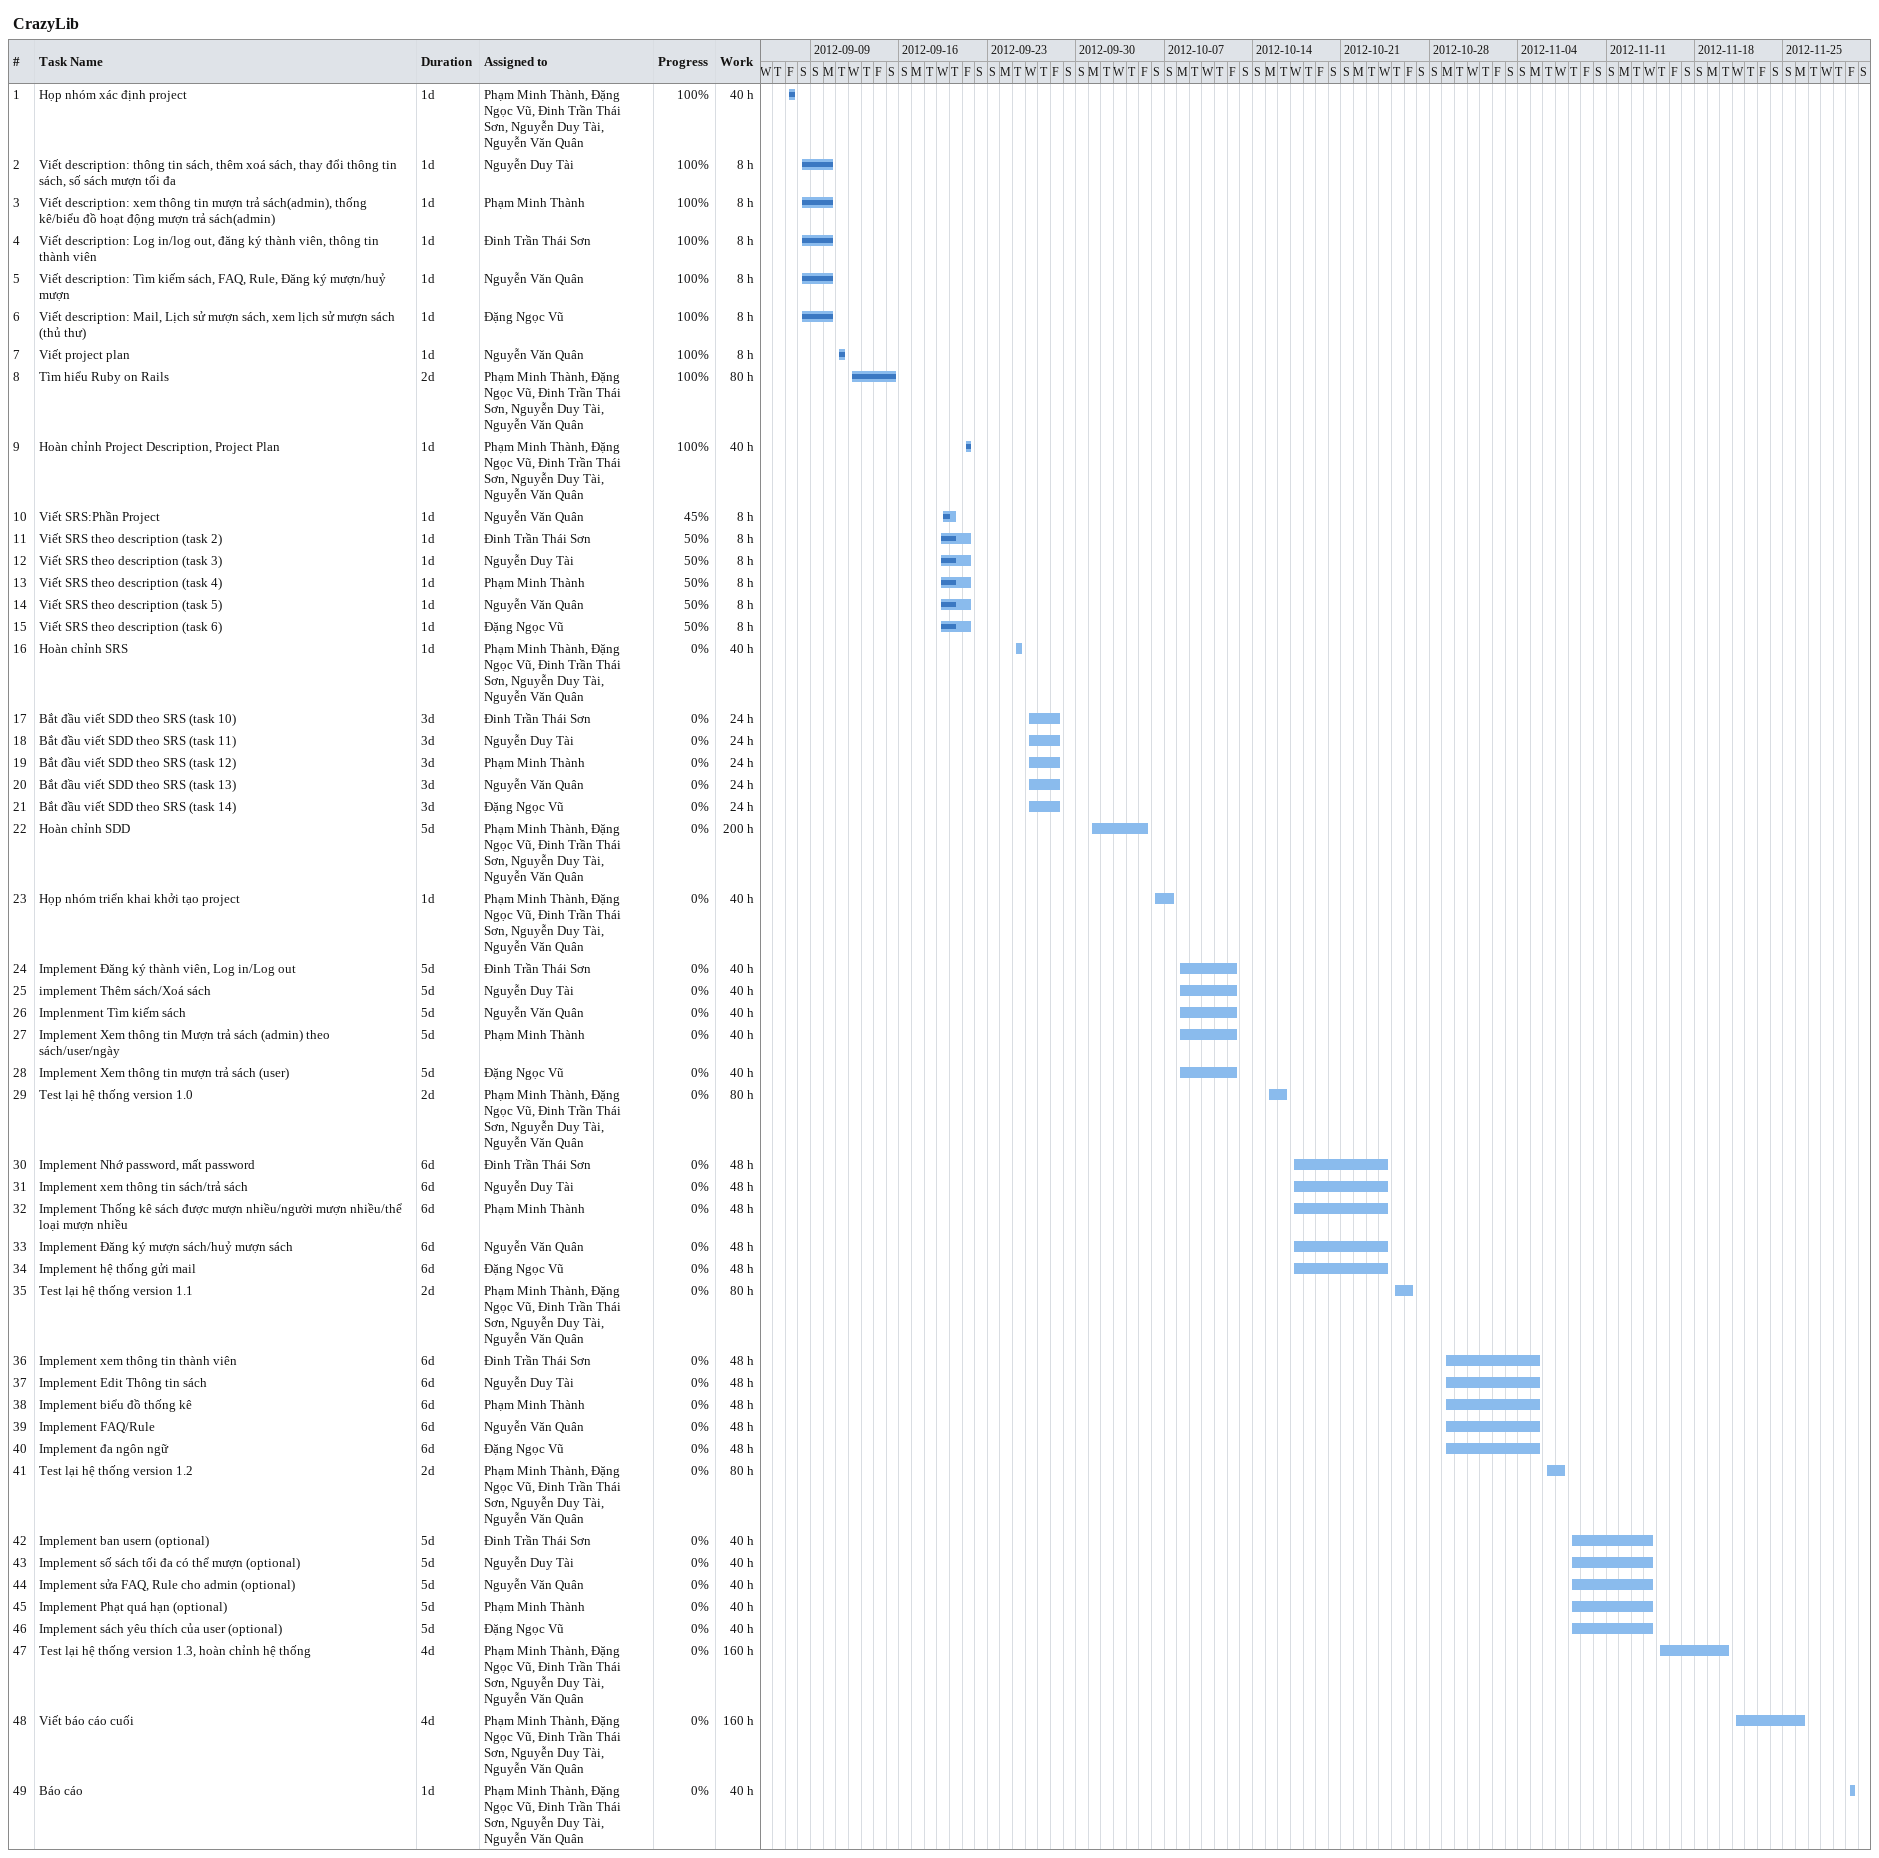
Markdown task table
CrazyLib

| ID | Task | Duration | Start | Finish | Resources | % complete | Work (h) |
|---|---|---|---|---|---|---|---|
| 1 | Họp nhóm xác định project | 1d | 2012-09-07 | 2012-09-07 | Phạm Minh Thành, Đặng Ngọc Vũ, Đinh Trần Thái Sơn, Nguyễn Duy Tài, Nguyễn Văn Quân | 100 | 40 |
| 2 | Viết description: thông tin sách, thêm xoá sách, thay đổi thông tin sách, số sách mượn tối đa | 1d | 2012-09-08 | 2012-09-10 | Nguyễn Duy Tài | 100 | 8 |
| 3 | Viết description: xem thông tin mượn trả sách(admin), thống kê/biểu đồ hoạt động mượn trả sách(admin) | 1d | 2012-09-08 | 2012-09-10 | Phạm Minh Thành | 100 | 8 |
| 4 | Viết description: Log in/log out, đăng ký thành viên, thông tin thành viên | 1d | 2012-09-08 | 2012-09-10 | Đinh Trần Thái Sơn | 100 | 8 |
| 5 | Viết description: Tìm kiếm sách, FAQ, Rule, Đăng ký mượn/huỷ mượn | 1d | 2012-09-08 | 2012-09-10 | Nguyễn Văn Quân | 100 | 8 |
| 6 | Viết description: Mail, Lịch sử mượn sách, xem lịch sử mượn sách (thủ thư) | 1d | 2012-09-08 | 2012-09-10 | Đặng Ngọc Vũ | 100 | 8 |
| 7 | Viết project plan | 1d | 2012-09-11 | 2012-09-11 | Nguyễn Văn Quân | 100 | 8 |
| 8 | Tìm hiểu Ruby on Rails | 2d | 2012-09-12 | 2012-09-15 | Phạm Minh Thành, Đặng Ngọc Vũ, Đinh Trần Thái Sơn, Nguyễn Duy Tài, Nguyễn Văn Quân | 100 | 80 |
| 9 | Hoàn chỉnh Project Description, Project Plan | 1d | 2012-09-21 | 2012-09-21 | Phạm Minh Thành, Đặng Ngọc Vũ, Đinh Trần Thái Sơn, Nguyễn Duy Tài, Nguyễn Văn Quân | 100 | 40 |
| 10 | Viết SRS:Phần Project | 1d | 2012-09-19 | 2012-09-20 | Nguyễn Văn Quân | 45 | 8 |
| 11 | Viết SRS theo description (task 2) | 1d | 2012-09-19 | 2012-09-21 | Đinh Trần Thái Sơn | 50 | 8 |
| 12 | Viết SRS theo description (task 3) | 1d | 2012-09-19 | 2012-09-21 | Nguyễn Duy Tài | 50 | 8 |
| 13 | Viết SRS theo description (task 4) | 1d | 2012-09-19 | 2012-09-21 | Phạm Minh Thành | 50 | 8 |
| 14 | Viết SRS theo description (task 5) | 1d | 2012-09-19 | 2012-09-21 | Nguyễn Văn Quân | 50 | 8 |
| 15 | Viết SRS theo description (task 6) | 1d | 2012-09-19 | 2012-09-21 | Đặng Ngọc Vũ | 50 | 8 |
| 16 | Hoàn chỉnh SRS | 1d | 2012-09-25 | 2012-09-25 | Phạm Minh Thành, Đặng Ngọc Vũ, Đinh Trần Thái Sơn, Nguyễn Duy Tài, Nguyễn Văn Quân | 0 | 40 |
| 17 | Bắt đầu viết SDD theo SRS (task 10) | 3d | 2012-09-26 | 2012-09-28 | Đinh Trần Thái Sơn | 0 | 24 |
| 18 | Bắt đầu viết SDD theo SRS (task 11) | 3d | 2012-09-26 | 2012-09-28 | Nguyễn Duy Tài | 0 | 24 |
| 19 | Bắt đầu viết SDD theo SRS (task 12) | 3d | 2012-09-26 | 2012-09-28 | Phạm Minh Thành | 0 | 24 |
| 20 | Bắt đầu viết SDD theo SRS (task 13) | 3d | 2012-09-26 | 2012-09-28 | Nguyễn Văn Quân | 0 | 24 |
| 21 | Bắt đầu viết SDD theo SRS (task 14) | 3d | 2012-09-26 | 2012-09-28 | Đặng Ngọc Vũ | 0 | 24 |
| 22 | Hoàn chỉnh SDD | 5d | 2012-10-01 | 2012-10-05 | Phạm Minh Thành, Đặng Ngọc Vũ, Đinh Trần Thái Sơn, Nguyễn Duy Tài, Nguyễn Văn Quân | 0 | 200 |
| 23 | Họp nhóm triển khai khởi tạo project | 1d | 2012-10-06 | 2012-10-07 | Phạm Minh Thành, Đặng Ngọc Vũ, Đinh Trần Thái Sơn, Nguyễn Duy Tài, Nguyễn Văn Quân | 0 | 40 |
| 24 | Implement Đăng ký thành viên, Log in/Log out | 5d | 2012-10-08 | 2012-10-12 | Đinh Trần Thái Sơn | 0 | 40 |
| 25 | implement Thêm sách/Xoá sách | 5d | 2012-10-08 | 2012-10-12 | Nguyễn Duy Tài | 0 | 40 |
| 26 | Implenment Tìm kiếm sách | 5d | 2012-10-08 | 2012-10-12 | Nguyễn Văn Quân | 0 | 40 |
| 27 | Implement Xem thông tin Mượn trả sách (admin) theo sách/user/ngày | 5d | 2012-10-08 | 2012-10-12 | Phạm Minh Thành | 0 | 40 |
| 28 | Implement Xem thông tin mượn trả sách (user) | 5d | 2012-10-08 | 2012-10-12 | Đặng Ngọc Vũ | 0 | 40 |
| 29 | Test lại hệ thống version 1.0 | 2d | 2012-10-15 | 2012-10-16 | Phạm Minh Thành, Đặng Ngọc Vũ, Đinh Trần Thái Sơn, Nguyễn Duy Tài, Nguyễn Văn Quân | 0 | 80 |
| 30 | Implement Nhớ password, mất password | 6d | 2012-10-17 | 2012-10-24 | Đinh Trần Thái Sơn | 0 | 48 |
| 31 | Implement xem thông tin sách/trả sách | 6d | 2012-10-17 | 2012-10-24 | Nguyễn Duy Tài | 0 | 48 |
| 32 | Implement Thống kê sách được mượn nhiều/người mượn nhiều/thể loại mượn nhiều | 6d | 2012-10-17 | 2012-10-24 | Phạm Minh Thành | 0 | 48 |
| 33 | Implement Đăng ký mượn sách/huỷ mượn sách | 6d | 2012-10-17 | 2012-10-24 | Nguyễn Văn Quân | 0 | 48 |
| 34 | Implement hệ thống gửi mail | 6d | 2012-10-17 | 2012-10-24 | Đặng Ngọc Vũ | 0 | 48 |
| 35 | Test lại hệ thống version 1.1 | 2d | 2012-10-25 | 2012-10-26 | Phạm Minh Thành, Đặng Ngọc Vũ, Đinh Trần Thái Sơn, Nguyễn Duy Tài, Nguyễn Văn Quân | 0 | 80 |
| 36 | Implement xem thông tin thành viên | 6d | 2012-10-29 | 2012-11-05 | Đinh Trần Thái Sơn | 0 | 48 |
| 37 | Implement Edit Thông tin sách | 6d | 2012-10-29 | 2012-11-05 | Nguyễn Duy Tài | 0 | 48 |
| 38 | Implement biểu đồ thống kê | 6d | 2012-10-29 | 2012-11-05 | Phạm Minh Thành | 0 | 48 |
| 39 | Implement FAQ/Rule | 6d | 2012-10-29 | 2012-11-05 | Nguyễn Văn Quân | 0 | 48 |
| 40 | Implement đa ngôn ngữ | 6d | 2012-10-29 | 2012-11-05 | Đặng Ngọc Vũ | 0 | 48 |
| 41 | Test lại hệ thống version 1.2 | 2d | 2012-11-06 | 2012-11-07 | Phạm Minh Thành, Đặng Ngọc Vũ, Đinh Trần Thái Sơn, Nguyễn Duy Tài, Nguyễn Văn Quân | 0 | 80 |
| 42 | Implement ban usern (optional) | 5d | 2012-11-08 | 2012-11-14 | Đinh Trần Thái Sơn | 0 | 40 |
| 43 | Implement số sách tối đa có thể mượn (optional) | 5d | 2012-11-08 | 2012-11-14 | Nguyễn Duy Tài | 0 | 40 |
| 44 | Implement sửa FAQ, Rule cho admin (optional) | 5d | 2012-11-08 | 2012-11-14 | Nguyễn Văn Quân | 0 | 40 |
| 45 | Implement Phạt quá hạn (optional) | 5d | 2012-11-08 | 2012-11-14 | Phạm Minh Thành | 0 | 40 |
| 46 | Implement sách yêu thích của user (optional) | 5d | 2012-11-08 | 2012-11-14 | Đặng Ngọc Vũ | 0 | 40 |
| 47 | Test lại hệ thống version 1.3, hoàn chỉnh hệ thống | 4d | 2012-11-15 | 2012-11-20 | Phạm Minh Thành, Đặng Ngọc Vũ, Đinh Trần Thái Sơn, Nguyễn Duy Tài, Nguyễn Văn Quân | 0 | 160 |
| 48 | Viết báo cáo cuối | 4d | 2012-11-21 | 2012-11-26 | Phạm Minh Thành, Đặng Ngọc Vũ, Đinh Trần Thái Sơn, Nguyễn Duy Tài, Nguyễn Văn Quân | 0 | 160 |
| 49 | Báo cáo | 1d | 2012-11-30 | 2012-11-30 | Phạm Minh Thành, Đặng Ngọc Vũ, Đinh Trần Thái Sơn, Nguyễn Duy Tài, Nguyễn Văn Quân | 0 | 40 |
